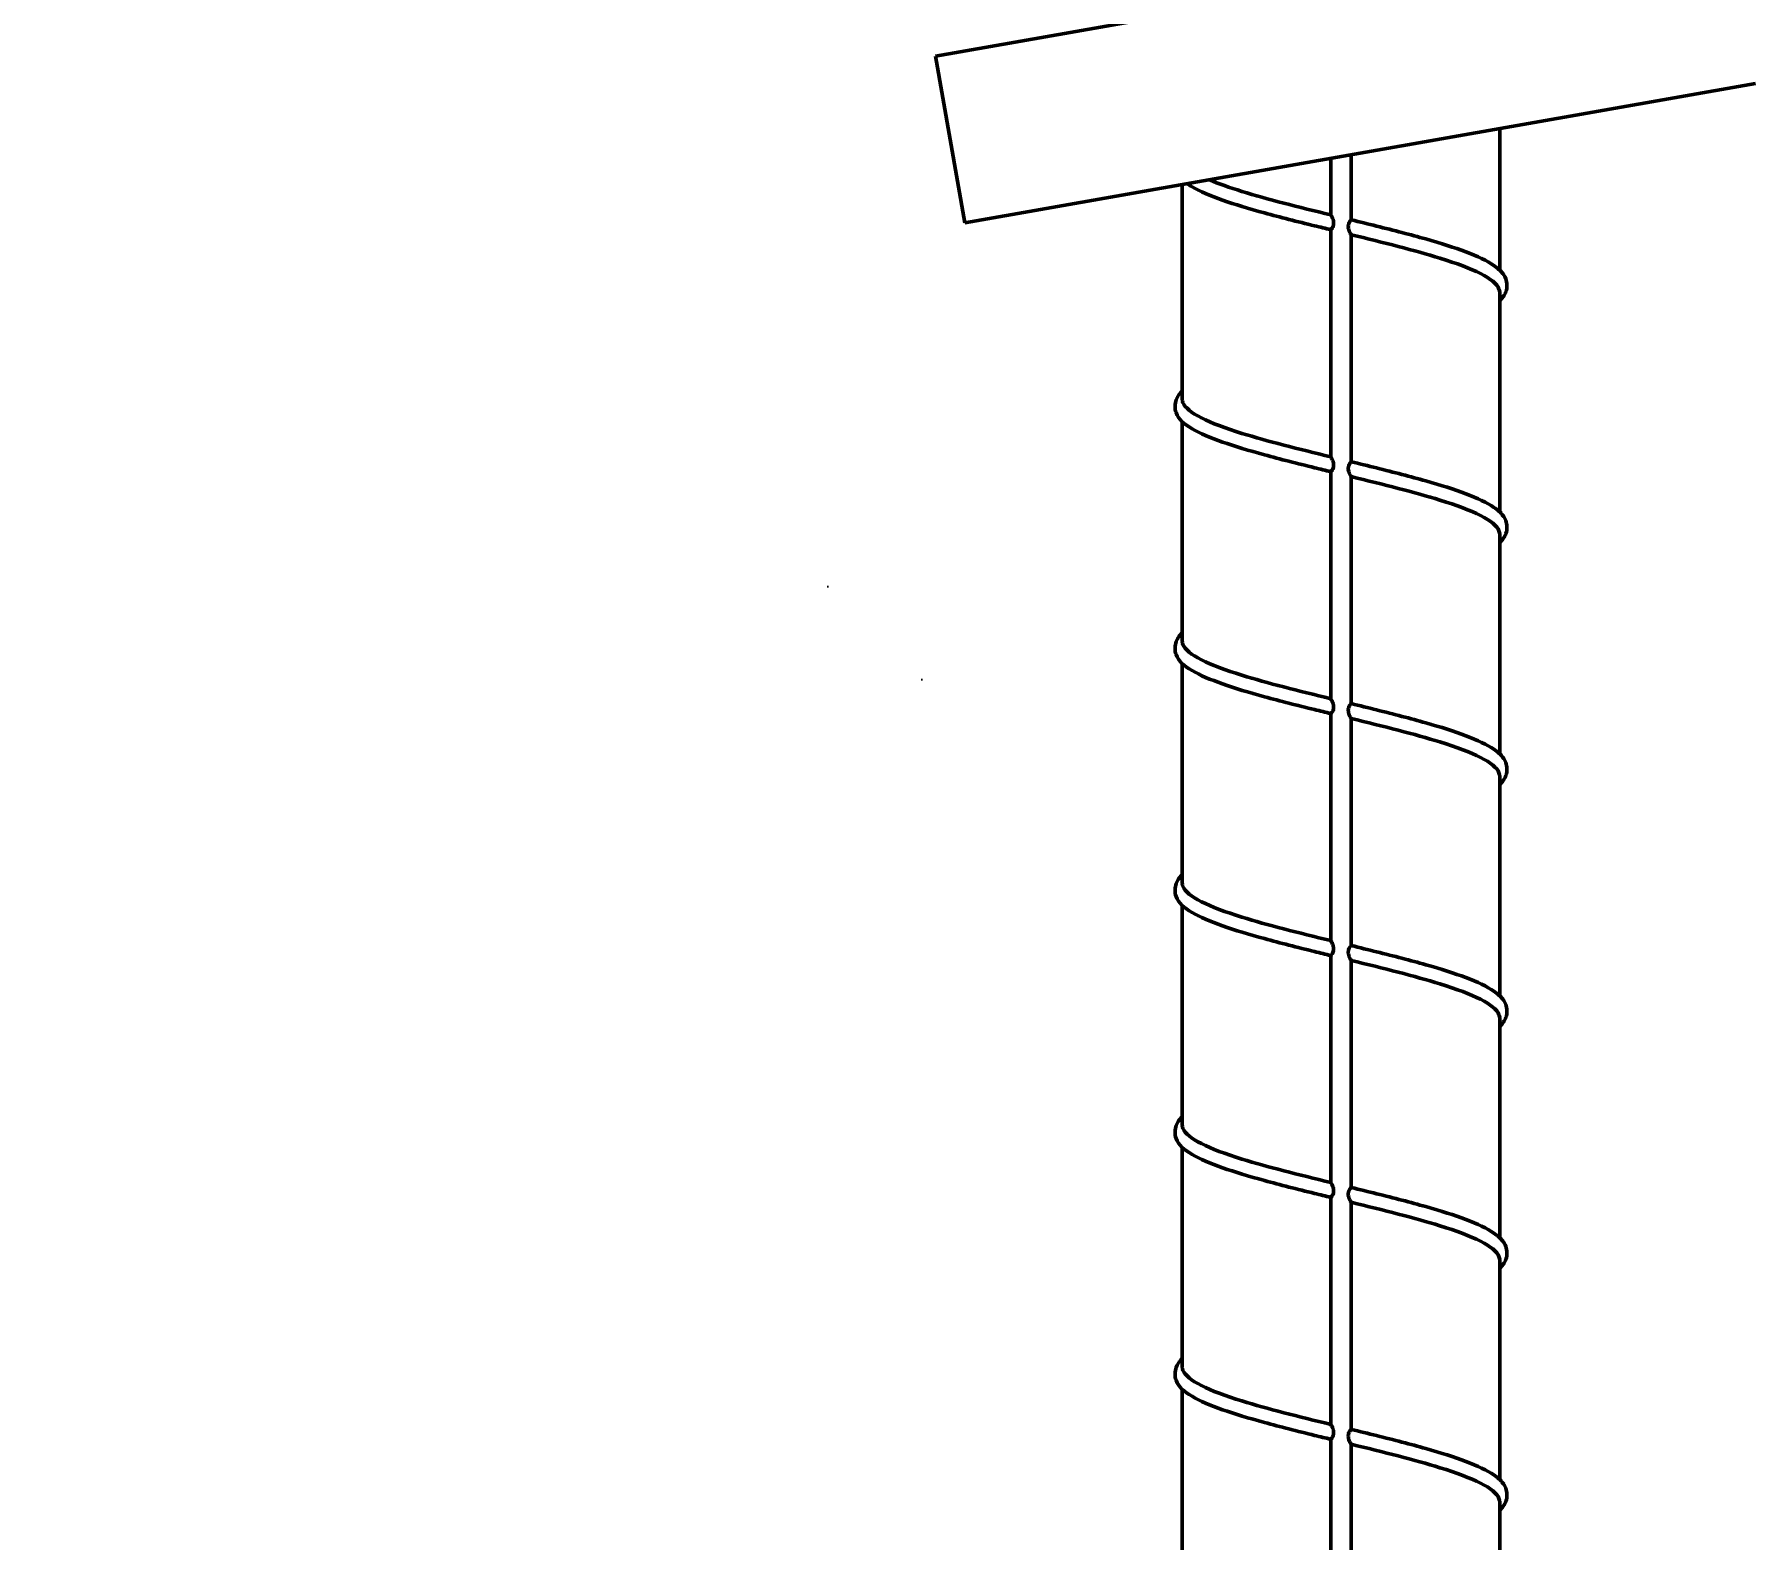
# Model space of a CAD drawing. Header units: inches. Extents: x 31 to 195, y 77 to 126.
# Drawn here: x 47.17 to 49.711, y 86.065 to 88.287 of the extents above; entities that cross this region are included whole.
import ezdxf

# ---------------------------------------------------------------- set-up
doc = ezdxf.new("R2010")
doc.units = ezdxf.units.IN
doc.header["$LTSCALE"] = 8
doc.header["$MEASUREMENT"] = 0
doc.layers.add('Visible (ANSI)', color=7, linetype='Continuous', lineweight=50)
doc.styles.get("Standard").update_dxf_attribs({"font": 'romans.shx'})
doc.dimstyles.get("Standard").update_dxf_attribs({"dimtxt": 1.5, "dimasz": 0.75, "dimexe": 0.5, "dimexo": 0.5, "dimgap": 0.5, "dimtad": 0, "dimtih": 1, "dimtoh": 1, "dimdec": 5, "dimzin": 0, "dimdsep": 46, "dimlunit": 5, "dimtxsty": 'Standard', "dimcen": 0, "dimclrd": 256, "dimclre": 256, "dimclrt": 256, "dimadec": 0, "dimazin": 0, "dimtfac": 0.75, "dimtdec": 5, "dimtofl": 0, "dimtmove": 0, "dimatfit": 3, "dimfxl": 0, "dimtolj": 1, "dimtzin": 0, "dimlwd": -1, "dimlwe": -1, "dimarcsym": 0})

# ---------------------------------------------------------------- blocks, each defined once
blk = doc.blocks.new('*D3')
for p, q in [((51.6759, 93.438), (60.4597, 93.438)), ((59.9597, 92.688), (59.9597, 89.7625)), ((59.9597, 85.0334), (59.9597, 87.2625)), ((41.7384, 84.2834), (60.4597, 84.2834))]:
    blk.add_line(p, q)
for points in [[(59.8347, 92.688), (60.0847, 92.688), (59.9597, 93.438)], [(59.8347, 85.0334), (60.0847, 85.0334), (59.9597, 84.2834)]]:
    blk.add_solid(points)
at = {"layer": 'Defpoints', "color": 0}
for p in [(51.1759, 93.438), (59.9597, 93.438), (41.2384, 84.2834)]:
    blk.add_point(p, dxfattribs=at)
at = {"insert": (59.9597, 88.5125), "char_height": 1.5, "attachment_point": 5}
blk.add_mtext('\\A1;INVERT', dxfattribs=at)

msp = doc.modelspace()

# ---------------------------------------------------------------- hatches: boundary and pattern name
h = msp.add_hatch()
h.set_pattern_fill('AR-CONC', color=256, scale=0.5, style=0)
h.paths.add_polyline_path([(33.152893, 88.263344), (32.785266, 88.328167, -0.36397023), (32.570415, 88.584217), (32.570415, 88.873779), (32.249277, 88.873779), (32.249277, 88.741354), (32.011152, 88.741354), (32.011152, 89.349624), (32.249277, 89.349624), (32.249277, 89.217199), (32.570415, 89.217199), (32.570415, 89.50964, -0.22169466), (32.66329, 89.708811), (33.152072, 90.118948), (33.152072, 90.63475), (33.64872, 90.63475), (33.64872, 90.535686), (34.79838, 91.500364), (35.043571, 92.222673, 0.08199533), (35.046357, 92.239549), (35.046357, 92.697955), (35.296357, 92.697955), (35.296357, 93.437955), (31.300857, 93.437955), (31.300857, 80.283403), (51.175857, 80.283403), (51.175857, 93.437955), (47.180357, 93.437955), (47.180357, 92.697955), (47.430357, 92.697955), (47.430357, 92.239549, 0.08199533), (47.433143, 92.222673), (47.678334, 91.500364), (48.827993, 90.535686), (48.827993, 90.63475), (49.324641, 90.63475), (49.324641, 90.118948), (49.813423, 89.708811, -0.22169466), (49.906299, 89.50964), (49.906299, 89.217199), (50.227436, 89.217199), (50.227436, 89.349624), (50.465561, 89.349624), (50.465561, 88.741354), (50.227436, 88.741354), (50.227436, 88.873779), (49.906299, 88.873779), (49.906299, 88.584217, -0.36397023), (49.691447, 88.328167), (49.32382, 88.263344), (49.32382, 80.394874), (48.827496, 80.394874), (48.827496, 88.175829), (48.410975, 88.102385), (48.385796, 88.245182), (48.827496, 88.323066), (48.827496, 90.099807), (48.273085, 89.91161, -0.41421356), (47.864036, 90.113331), (47.369483, 91.570237), (47.253232, 91.667783, -0.22169466), (47.160357, 91.866955), (47.160357, 92.043424, -0.32641956), (46.757357, 91.748955), (46.685857, 91.748955), (46.685857, 90.898955), (46.040857, 90.898955), (46.040857, 91.748927, 0.41879765), (45.813357, 91.524955), (45.813357, 90.577955), (45.848357, 90.577955), (45.848357, 90.797955), (46.253357, 90.797955), (46.253357, 90.705545), (46.422607, 90.705545), (46.422607, 90.170364), (46.253357, 90.170364), (46.253357, 89.613097, -0.16999096), (46.113922, 89.2138), (46.065857, 89.15347), (46.065857, 88.361528, -0.16978527), (45.967269, 88.079566), (43.743115, 85.28786, -0.22836778), (41.238357, 84.080903, -0.22836778), (38.733598, 85.28786), (36.509445, 88.079566, -0.16978527), (36.410857, 88.361528), (36.410857, 89.15347), (36.362792, 89.2138, -0.1695796), (36.223357, 89.612073), (36.223357, 90.170364), (36.054107, 90.170364), (36.054107, 90.705545), (36.223357, 90.705545), (36.223357, 90.797955), (36.628357, 90.797955), (36.628357, 90.577955), (36.663357, 90.577955), (36.663357, 91.524955, 0.41879765), (36.435857, 91.748927), (36.435857, 90.898955), (35.790857, 90.898955), (35.790857, 91.748955), (35.719357, 91.748955, -0.32641956), (35.316357, 92.043424), (35.316357, 91.866955, -0.22169466), (35.223481, 91.667783), (35.10723, 91.570237), (34.612677, 90.113331, -0.41421356), (34.203628, 89.91161), (33.649218, 90.099807), (33.649218, 88.323066), (34.090917, 88.245182), (34.065738, 88.102385), (33.649218, 88.175829), (33.649218, 80.394874), (33.152893, 80.394874)])
h.paths.add_polyline_path([(33.150468, 88.879086), (32.715415, 88.879086), (32.715415, 88.584217, 0.36397023), (32.810445, 88.470964), (33.150468, 88.411009)], flags=17)
h.paths.add_polyline_path([(33.150468, 89.928318), (32.756494, 89.597735, 0.22169466), (32.715415, 89.50964), (32.715415, 89.211733), (33.150468, 89.211733)], flags=17)
h.paths.add_polyline_path([(34.708536, 91.235692), (33.681562, 90.373959), (34.290417, 90.167281, 0.41421356), (34.357006, 90.200119)], flags=17)
h.paths.add_polyline_path([(47.768178, 91.235692), (48.119707, 90.200119, 0.41421356), (48.186297, 90.167281), (48.795151, 90.373959)], flags=17)
h.paths.add_polyline_path([(49.761299, 89.50964, 0.22169466), (49.720219, 89.597735), (49.326246, 89.928318), (49.326246, 89.211733), (49.761299, 89.211733)], flags=17)
h.paths.add_polyline_path([(49.761299, 88.879086), (49.326246, 88.879086), (49.326246, 88.411009), (49.666268, 88.470964, 0.36397023), (49.761299, 88.584217)], flags=17)

# ---------------------------------------------------------------- linework, layer by layer
at = {"layer": 'Visible (ANSI)'}
for p, q in [((48.500675, 88.255284), (49.668005, 88.461116)), ((48.500675, 88.255284), (48.544087, 88.009082)), ((48.544087, 88.009082), (49.711417, 88.214914)), ((49.333674, 88.148308), (49.333674, 87.939491)), ((49.084299, 88.104336), (49.084299, 88.020916)), ((49.114299, 88.109626), (49.114299, 88.01365)), ((48.864924, 88.065654), (48.864924, 87.749459)), ((49.084299, 87.999012), (49.084299, 87.663773)), ((49.114299, 87.991746), (49.114299, 87.656507)), ((49.333674, 87.906068), (49.333674, 87.582348)), ((48.864924, 87.715612), (48.864924, 87.392316)), ((49.084299, 87.641869), (49.084299, 87.30663)), ((49.114299, 87.634603), (49.114299, 87.299364)), ((49.333674, 87.548925), (49.333674, 87.225206)), ((48.864924, 87.358469), (48.864924, 87.035173)), ((49.084299, 87.284726), (49.084299, 86.949487)), ((49.114299, 87.27746), (49.114299, 86.942222)), ((49.333674, 87.191782), (49.333674, 86.868063)), ((48.864924, 87.001326), (48.864924, 86.67803)), ((49.084299, 86.927583), (49.084299, 86.592344)), ((49.114299, 86.920318), (49.114299, 86.585079)), ((49.333674, 86.834639), (49.333674, 86.51092)), ((48.864924, 86.644184), (48.864924, 86.320887)), ((49.084299, 86.57044), (49.084299, 86.235202)), ((49.114299, 86.563175), (49.114299, 86.227936)), ((49.333674, 86.477497), (49.333674, 86.153777)), ((48.864924, 86.287041), (48.864924, 85.963744)), ((49.084299, 86.213298), (49.084299, 85.878059)), ((49.114299, 86.206032), (49.114299, 85.870793)), ((49.333674, 86.120354), (49.333674, 85.796634))]:
    msp.add_line(p, q, dxfattribs=at)
for points, knots in [([(49.060463, 88.004816), (49.034796, 88.011128), (49.009455, 88.017521), (48.963596, 88.030097), (48.942477, 88.036438), (48.906282, 88.049192), (48.89092, 88.055738), (48.876894, 88.063965), (48.874507, 88.065449), (48.8723, 88.066955)], [0, 0, 0, 0, 0.203430746, 0.203430746, 0.404937263, 0.404937263, 0.610847612, 0.610847612, 0.656800478, 0.656800478, 0.656800478, 0.656800478]), ([(48.905242, 88.072763), (48.918479, 88.067038), (48.93462, 88.061335), (48.971785, 88.049805), (48.992589, 88.044055), (49.037077, 88.032489), (49.060502, 88.026739), (49.084299, 88.020956)], [1.291893952, 1.291893952, 1.291893952, 1.291893952, 1.477674053, 1.477674053, 1.664662529, 1.664662529, 1.851630885, 1.851630885, 1.851630885, 1.851630885]), ([(49.084299, 88.020916), (49.084299, 88.020828), (49.084383, 88.020653), (49.084758, 88.020007), (49.085108, 88.019461), (49.085965, 88.017972), (49.086465, 88.01703), (49.087424, 88.014751), (49.08786, 88.013413), (49.08834, 88.010978), (49.08846, 88.009917), (49.088476, 88.00886)], [0.1457714872, 0.1457714872, 0.1457714872, 0.1457714872, 0.1523832594, 0.1523832594, 0.1615291877, 0.1615291877, 0.1713436702, 0.1713436702, 0.1820842669, 0.1820842669, 0.1897920525, 0.1897920525, 0.1897920525, 0.1897920525]), ([(49.088476, 88.00886), (49.088481, 88.008525), (49.088475, 88.008191), (49.0884, 88.006636), (49.088192, 88.005439), (49.087532, 88.003387), (49.087129, 88.002555), (49.086236, 88.001111), (49.085773, 88.000556), (49.08511, 87.999842), (49.084878, 87.99962), (49.084446, 87.99921), (49.084299, 87.999072), (49.084299, 87.999012)], [0.1897920525, 0.1897920525, 0.1897920525, 0.1897920525, 0.1922294095, 0.1922294095, 0.2012082947, 0.2012082947, 0.209118323, 0.209118323, 0.2174508092, 0.2174508092, 0.2233248553, 0.2233248553, 0.2317606875, 0.2317606875, 0.2317606875, 0.2317606875]), ([(49.114299, 87.991746), (49.114298, 87.991823), (49.114208, 87.99199), (49.113811, 87.992622), (49.11345, 87.993154), (49.112761, 87.9943), (49.112476, 87.9948), (49.111918, 87.995897), (49.111647, 87.996483), (49.11092, 87.998316), (49.110531, 87.999655), (49.110175, 88.001974), (49.110107, 88.002908), (49.110122, 88.003836)], [0.3463076489, 0.3463076489, 0.3463076489, 0.3463076489, 0.3533996972, 0.3533996972, 0.3628727165, 0.3628727165, 0.3687775103, 0.3687775103, 0.3744899214, 0.3744899214, 0.3854291514, 0.3854291514, 0.3924973403, 0.3924973403, 0.3924973403, 0.3924973403]), ([(49.110122, 88.003836), (49.110122, 88.003838), (49.110122, 88.003839), (49.110136, 88.004741), (49.110227, 88.00564), (49.110395, 88.006505), (49.110617, 88.007644), (49.110969, 88.008694), (49.111825, 88.010508), (49.112295, 88.011228), (49.113213, 88.012432), (49.113645, 88.012877), (49.114165, 88.013426), (49.114298, 88.013575), (49.114299, 88.01365)], [0.3924973403, 0.3924973403, 0.3924973403, 0.3924973403, 0.392510316, 0.392510316, 0.3993691772, 0.3993691772, 0.3993691772, 0.408407219, 0.408407219, 0.4171700135, 0.4171700135, 0.4267990698, 0.4267990698, 0.4345683306, 0.4345683306, 0.4345683306, 0.4345683306]), ([(49.151789, 88.004477), (49.177251, 87.998141), (49.202122, 87.991723), (49.246601, 87.979088), (49.266796, 87.972716), (49.300847, 87.95985), (49.314941, 87.953242), (49.330593, 87.942557), (49.335018, 87.938695), (49.341713, 87.929814), (49.344192, 87.924257), (49.344297, 87.91726)], [0, 0, 0, 0, 0.203969624, 0.203969624, 0.406026718, 0.406026718, 0.612891389, 0.612891389, 0.725113834, 0.725113834, 0.841255683, 0.841255683, 0.841255683, 0.841255683]), ([(49.333674, 87.906068), (49.333674, 87.907885), (49.333314, 87.909704), (49.329581, 87.919145), (49.320315, 87.926686), (49.290377, 87.941921), (49.270009, 87.949463), (49.226812, 87.962864), (49.206008, 87.968614), (49.16152, 87.980181), (49.138095, 87.98593), (49.114299, 87.991713)], [0.926164658, 0.926164658, 0.926164658, 0.926164658, 0.985116036, 0.985116036, 1.231395044, 1.231395044, 1.477674053, 1.477674053, 1.664662529, 1.664662529, 1.851630885, 1.851630885, 1.851630885, 1.851630885]), ([(49.344297, 87.91726), (49.344401, 87.910356), (49.342143, 87.904845), (49.33745, 87.898281), (49.33569, 87.896302), (49.333674, 87.894396)], [0, 0, 0, 0, 0.114595272, 0.114595272, 0.168220617, 0.168220617, 0.168220617, 0.168220617]), ([(48.8543, 87.738689), (48.854404, 87.745595), (48.856827, 87.751107), (48.861541, 87.757443), (48.863132, 87.759215), (48.864924, 87.760926)], [0, 0, 0, 0, 0.114634885, 0.114634885, 0.162316622, 0.162316622, 0.162316622, 0.162316622]), ([(48.864924, 87.749459), (48.864924, 87.747642), (48.865283, 87.745823), (48.869016, 87.736382), (48.878282, 87.72884), (48.90822, 87.713605), (48.928588, 87.706064), (48.971785, 87.692663), (48.992589, 87.686912), (49.037077, 87.675346), (49.060502, 87.669596), (49.084299, 87.663813)], [0.926164658, 0.926164658, 0.926164658, 0.926164658, 0.985116036, 0.985116036, 1.231395044, 1.231395044, 1.477674053, 1.477674053, 1.664662529, 1.664662529, 1.851630885, 1.851630885, 1.851630885, 1.851630885]), ([(49.060463, 87.647673), (49.034796, 87.653985), (49.009455, 87.660378), (48.963596, 87.672954), (48.942477, 87.679295), (48.906282, 87.692049), (48.89092, 87.698595), (48.86758, 87.712285), (48.859402, 87.71888), (48.854854, 87.731841), (48.854247, 87.735174), (48.8543, 87.738689)], [0, 0, 0, 0, 0.203430746, 0.203430746, 0.404937263, 0.404937263, 0.610847612, 0.610847612, 0.824043032, 0.824043032, 0.882389128, 0.882389128, 0.882389128, 0.882389128]), ([(49.084299, 87.663773), (49.084299, 87.663676), (49.0844, 87.663475), (49.084825, 87.662756), (49.08519, 87.662184), (49.086068, 87.66064), (49.086571, 87.659668), (49.087516, 87.657345), (49.087935, 87.655995), (49.088361, 87.653643), (49.088461, 87.652678), (49.088476, 87.651717)], [0.1545735747, 0.1545735747, 0.1545735747, 0.1545735747, 0.162076814, 0.162076814, 0.1715618159, 0.1715618159, 0.1818065342, 0.1818065342, 0.1929054159, 0.1929054159, 0.200182473, 0.200182473, 0.200182473, 0.200182473]), ([(49.088476, 87.651717), (49.088482, 87.651292), (49.088472, 87.650867), (49.088365, 87.649245), (49.088139, 87.648079), (49.087457, 87.646071), (49.087046, 87.645257), (49.086325, 87.644128), (49.086039, 87.643753), (49.085483, 87.643089), (49.085221, 87.642817), (49.084581, 87.642183), (49.08431, 87.64196), (49.084299, 87.641872), (49.084299, 87.641871), (49.084299, 87.641869)], [0.200182473, 0.200182473, 0.200182473, 0.200182473, 0.2033980629, 0.2033980629, 0.2125840261, 0.2125840261, 0.2208186966, 0.2208186966, 0.2261883639, 0.2261883639, 0.2320540395, 0.2320540395, 0.2434050849, 0.2434050849, 0.2436367064, 0.2436367064, 0.2436367064, 0.2436367064]), ([(49.114299, 87.634603), (49.114298, 87.634689), (49.114184, 87.634891), (49.11372, 87.635617), (49.11334, 87.636183), (49.112635, 87.637377), (49.11235, 87.637892), (49.111797, 87.639013), (49.111532, 87.63961), (49.110894, 87.641289), (49.110569, 87.642424), (49.110192, 87.644617), (49.110106, 87.645658), (49.110122, 87.646693)], [0.3570324418, 0.3570324418, 0.3570324418, 0.3570324418, 0.3649935941, 0.3649935941, 0.3744840857, 0.3744840857, 0.3803621469, 0.3803621469, 0.3860610185, 0.3860610185, 0.3953897737, 0.3953897737, 0.4032782231, 0.4032782231, 0.4032782231, 0.4032782231]), ([(49.110122, 87.646693), (49.110124, 87.646829), (49.110127, 87.646965), (49.110133, 87.6471), (49.110186, 87.648406), (49.110406, 87.649688), (49.111097, 87.651885), (49.111519, 87.652781), (49.112443, 87.654322), (49.112913, 87.65491), (49.113757, 87.655874), (49.114103, 87.656198), (49.114278, 87.656436), (49.114299, 87.656477), (49.114299, 87.656507)], [0.4032782231, 0.4032782231, 0.4032782231, 0.4032782231, 0.4043129536, 0.4043129536, 0.4043129536, 0.414280969, 0.414280969, 0.4230712239, 0.4230712239, 0.4321763203, 0.4321763203, 0.4428090223, 0.4428090223, 0.4459859595, 0.4459859595, 0.4459859595, 0.4459859595]), ([(49.151789, 87.647334), (49.177251, 87.640998), (49.202122, 87.63458), (49.246601, 87.621946), (49.266796, 87.615573), (49.300847, 87.602707), (49.314941, 87.596099), (49.330593, 87.585414), (49.335018, 87.581552), (49.341713, 87.572671), (49.344192, 87.567114), (49.344297, 87.560117)], [0, 0, 0, 0, 0.203969624, 0.203969624, 0.406026718, 0.406026718, 0.612891389, 0.612891389, 0.725113834, 0.725113834, 0.841255683, 0.841255683, 0.841255683, 0.841255683]), ([(49.333674, 87.548925), (49.333674, 87.550742), (49.333314, 87.552561), (49.329581, 87.562002), (49.320315, 87.569543), (49.290377, 87.584778), (49.270009, 87.59232), (49.226812, 87.605721), (49.206008, 87.611471), (49.16152, 87.623038), (49.138095, 87.628787), (49.114299, 87.63457)], [0.926164658, 0.926164658, 0.926164658, 0.926164658, 0.985116036, 0.985116036, 1.231395044, 1.231395044, 1.477674053, 1.477674053, 1.664662529, 1.664662529, 1.851630885, 1.851630885, 1.851630885, 1.851630885]), ([(49.344297, 87.560117), (49.344401, 87.553214), (49.342143, 87.547702), (49.33745, 87.541138), (49.33569, 87.539159), (49.333674, 87.537253)], [0, 0, 0, 0, 0.114595272, 0.114595272, 0.168220617, 0.168220617, 0.168220617, 0.168220617]), ([(48.8543, 87.381546), (48.854404, 87.388452), (48.856827, 87.393964), (48.861541, 87.4003), (48.863132, 87.402073), (48.864924, 87.403783)], [0, 0, 0, 0, 0.114634885, 0.114634885, 0.162316622, 0.162316622, 0.162316622, 0.162316622]), ([(48.864924, 87.392316), (48.864924, 87.390499), (48.865283, 87.38868), (48.869016, 87.379239), (48.878282, 87.371698), (48.90822, 87.356463), (48.928588, 87.348921), (48.971785, 87.33552), (48.992589, 87.32977), (49.037077, 87.318203), (49.060502, 87.312453), (49.084299, 87.30667)], [0.926164658, 0.926164658, 0.926164658, 0.926164658, 0.985116036, 0.985116036, 1.231395044, 1.231395044, 1.477674053, 1.477674053, 1.664662529, 1.664662529, 1.851630885, 1.851630885, 1.851630885, 1.851630885]), ([(49.060463, 87.29053), (49.034796, 87.296842), (49.009455, 87.303235), (48.963596, 87.315812), (48.942477, 87.322152), (48.906282, 87.334906), (48.89092, 87.341452), (48.86758, 87.355142), (48.859402, 87.361737), (48.854854, 87.374698), (48.854247, 87.378031), (48.8543, 87.381546)], [0, 0, 0, 0, 0.203430746, 0.203430746, 0.404937263, 0.404937263, 0.610847612, 0.610847612, 0.824043032, 0.824043032, 0.882389128, 0.882389128, 0.882389128, 0.882389128]), ([(49.084299, 87.30663), (49.084299, 87.306543), (49.084382, 87.30637), (49.084754, 87.305728), (49.085103, 87.305183), (49.085959, 87.303698), (49.086458, 87.302758), (49.087235, 87.300916), (49.087529, 87.300101), (49.088007, 87.298412), (49.088194, 87.297541), (49.088316, 87.296651), (49.08841, 87.295968), (49.088465, 87.295271), (49.088476, 87.294574)], [0.3791373965, 0.3791373965, 0.3791373965, 0.3791373965, 0.3860277334, 0.3860277334, 0.3956142413, 0.3956142413, 0.4058973128, 0.4058973128, 0.4130479006, 0.4130479006, 0.4199668054, 0.4199668054, 0.4199668054, 0.4252749174, 0.4252749174, 0.4252749174, 0.4252749174]), ([(49.088476, 87.294574), (49.088486, 87.293898), (49.088454, 87.293222), (49.088242, 87.291417), (49.087972, 87.290331), (49.087231, 87.288446), (49.086798, 87.287685), (49.086069, 87.286642), (49.085786, 87.286297), (49.085247, 87.285695), (49.085002, 87.285454), (49.084489, 87.284963), (49.084299, 87.284795), (49.084299, 87.284726)], [0.4252749174, 0.4252749174, 0.4252749174, 0.4252749174, 0.4304263152, 0.4304263152, 0.4393240915, 0.4393240915, 0.4476179655, 0.4476179655, 0.4531368502, 0.4531368502, 0.4591944322, 0.4591944322, 0.4691208786, 0.4691208786, 0.4691208786, 0.4691208786]), ([(49.114299, 87.27746), (49.114298, 87.277527), (49.11423, 87.277662), (49.1139, 87.278201), (49.113561, 87.278698), (49.11289, 87.279794), (49.112607, 87.280279), (49.112046, 87.281348), (49.11177, 87.281923), (49.111025, 87.283717), (49.110617, 87.28503), (49.110195, 87.287445), (49.110106, 87.288501), (49.110122, 87.28955)], [0.1693193486, 0.1693193486, 0.1693193486, 0.1693193486, 0.1758007424, 0.1758007424, 0.1857472069, 0.1857472069, 0.1919909205, 0.1919909205, 0.198023789, 0.198023789, 0.2094647985, 0.2094647985, 0.2178489904, 0.2178489904, 0.2178489904, 0.2178489904]), ([(49.110122, 87.28955), (49.110126, 87.289879), (49.110142, 87.290206), (49.110265, 87.291796), (49.110522, 87.29302), (49.111261, 87.295124), (49.1117, 87.295978), (49.112636, 87.297443), (49.113102, 87.297993), (49.113906, 87.298881), (49.114212, 87.299166), (49.114293, 87.299331), (49.114299, 87.299349), (49.114299, 87.299364)], [0.2178489904, 0.2178489904, 0.2178489904, 0.2178489904, 0.2204727053, 0.2204727053, 0.2306636802, 0.2306636802, 0.2398632303, 0.2398632303, 0.2495796975, 0.2495796975, 0.2610517094, 0.2610517094, 0.2627370757, 0.2627370757, 0.2627370757, 0.2627370757]), ([(49.151789, 87.290191), (49.177251, 87.283855), (49.202122, 87.277437), (49.246601, 87.264803), (49.266796, 87.258431), (49.300847, 87.245564), (49.314941, 87.238956), (49.330593, 87.228272), (49.335018, 87.224409), (49.341713, 87.215528), (49.344192, 87.209971), (49.344297, 87.202974)], [0, 0, 0, 0, 0.203969624, 0.203969624, 0.406026718, 0.406026718, 0.612891389, 0.612891389, 0.725113834, 0.725113834, 0.841255683, 0.841255683, 0.841255683, 0.841255683]), ([(49.333674, 87.191782), (49.333674, 87.193599), (49.333314, 87.195418), (49.329581, 87.204859), (49.320315, 87.2124), (49.290377, 87.227635), (49.270009, 87.235177), (49.226812, 87.248578), (49.206008, 87.254328), (49.16152, 87.265895), (49.138095, 87.271645), (49.114299, 87.277428)], [0.926164658, 0.926164658, 0.926164658, 0.926164658, 0.985116036, 0.985116036, 1.231395044, 1.231395044, 1.477674053, 1.477674053, 1.664662529, 1.664662529, 1.851630885, 1.851630885, 1.851630885, 1.851630885]), ([(49.344297, 87.202974), (49.344401, 87.196071), (49.342143, 87.190559), (49.33745, 87.183996), (49.33569, 87.182016), (49.333674, 87.180111)], [0, 0, 0, 0, 0.114595272, 0.114595272, 0.168220617, 0.168220617, 0.168220617, 0.168220617]), ([(48.8543, 87.024403), (48.854404, 87.031309), (48.856827, 87.036821), (48.861541, 87.043157), (48.863132, 87.04493), (48.864924, 87.046641)], [0, 0, 0, 0, 0.114634885, 0.114634885, 0.162316622, 0.162316622, 0.162316622, 0.162316622]), ([(48.864924, 87.035173), (48.864924, 87.033356), (48.865283, 87.031537), (48.869016, 87.022096), (48.878282, 87.014555), (48.90822, 86.99932), (48.928588, 86.991778), (48.971785, 86.978377), (48.992589, 86.972627), (49.037077, 86.96106), (49.060502, 86.95531), (49.084299, 86.949527)], [0.926164658, 0.926164658, 0.926164658, 0.926164658, 0.985116036, 0.985116036, 1.231395044, 1.231395044, 1.477674053, 1.477674053, 1.664662529, 1.664662529, 1.851630885, 1.851630885, 1.851630885, 1.851630885]), ([(49.060463, 86.933387), (49.034796, 86.939699), (49.009455, 86.946092), (48.963596, 86.958669), (48.942477, 86.965009), (48.906282, 86.977763), (48.89092, 86.984309), (48.86758, 86.997999), (48.859402, 87.004595), (48.854854, 87.017555), (48.854247, 87.020888), (48.8543, 87.024403)], [0, 0, 0, 0, 0.203430746, 0.203430746, 0.404937263, 0.404937263, 0.610847612, 0.610847612, 0.824043032, 0.824043032, 0.882389128, 0.882389128, 0.882389128, 0.882389128]), ([(49.084299, 86.949487), (49.084299, 86.949388), (49.084405, 86.949179), (49.084844, 86.94844), (49.085213, 86.94786), (49.086068, 86.946351), (49.086539, 86.94544), (49.087379, 86.943412), (49.087745, 86.942322), (49.088011, 86.941166), (49.088288, 86.939965), (49.088457, 86.938695), (49.088476, 86.937431)], [0.386195686, 0.386195686, 0.386195686, 0.386195686, 0.3940123706, 0.3940123706, 0.4036617306, 0.4036617306, 0.4134536665, 0.4134536665, 0.4227844444, 0.4227844444, 0.4227844444, 0.4324840395, 0.4324840395, 0.4324840395, 0.4324840395]), ([(49.088476, 86.937431), (49.088478, 86.937294), (49.088478, 86.937158), (49.088463, 86.935748), (49.088293, 86.934485), (49.087683, 86.932336), (49.0873, 86.931464), (49.086427, 86.929949), (49.085966, 86.92936), (49.08528, 86.928587), (49.085032, 86.928342), (49.0845, 86.927829), (49.084299, 86.927654), (49.084299, 86.927583)], [0.4324840395, 0.4324840395, 0.4324840395, 0.4324840395, 0.4335329654, 0.4335329654, 0.443318181, 0.443318181, 0.4516638398, 0.4516638398, 0.4602611352, 0.4602611352, 0.466316737, 0.466316737, 0.4765419243, 0.4765419243, 0.4765419243, 0.4765419243]), ([(49.114299, 86.920318), (49.114298, 86.920404), (49.114183, 86.920606), (49.113718, 86.921334), (49.113337, 86.921901), (49.112633, 86.923096), (49.112347, 86.923611), (49.111794, 86.924732), (49.111529, 86.92533), (49.110823, 86.927194), (49.110456, 86.92855), (49.11016, 86.930771), (49.110109, 86.931592), (49.110122, 86.932407)], [0.1755471207, 0.1755471207, 0.1755471207, 0.1755471207, 0.1841280193, 0.1841280193, 0.1943327664, 0.1943327664, 0.2006505005, 0.2006505005, 0.206774105, 0.206774105, 0.2185723275, 0.2185723275, 0.2252645412, 0.2252645412, 0.2252645412, 0.2252645412]), ([(49.110122, 86.932407), (49.11013, 86.932959), (49.110167, 86.933509), (49.110381, 86.935265), (49.110677, 86.936421), (49.11147, 86.938422), (49.111929, 86.939231), (49.112862, 86.940586), (49.11332, 86.9411), (49.114057, 86.941888), (49.114299, 86.94212), (49.114299, 86.942222)], [0.2252645412, 0.2252645412, 0.2252645412, 0.2252645412, 0.2297909148, 0.2297909148, 0.2399641604, 0.2399641604, 0.2495105043, 0.2495105043, 0.2595133489, 0.2595133489, 0.2707001487, 0.2707001487, 0.2707001487, 0.2707001487]), ([(49.151789, 86.933048), (49.177251, 86.926712), (49.202122, 86.920294), (49.246601, 86.90766), (49.266796, 86.901288), (49.300847, 86.888422), (49.314941, 86.881813), (49.330593, 86.871129), (49.335018, 86.867266), (49.341713, 86.858385), (49.344192, 86.852828), (49.344297, 86.845832)], [0, 0, 0, 0, 0.203969624, 0.203969624, 0.406026718, 0.406026718, 0.612891389, 0.612891389, 0.725113834, 0.725113834, 0.841255683, 0.841255683, 0.841255683, 0.841255683]), ([(49.333674, 86.834639), (49.333674, 86.836456), (49.333314, 86.838275), (49.329581, 86.847716), (49.320315, 86.855258), (49.290377, 86.870493), (49.270009, 86.878034), (49.226812, 86.891435), (49.206008, 86.897186), (49.16152, 86.908752), (49.138095, 86.914502), (49.114299, 86.920285)], [0.926164658, 0.926164658, 0.926164658, 0.926164658, 0.985116036, 0.985116036, 1.231395044, 1.231395044, 1.477674053, 1.477674053, 1.664662529, 1.664662529, 1.851630885, 1.851630885, 1.851630885, 1.851630885]), ([(49.344297, 86.845832), (49.344401, 86.838928), (49.342143, 86.833416), (49.33745, 86.826853), (49.33569, 86.824873), (49.333674, 86.822968)], [0, 0, 0, 0, 0.114595272, 0.114595272, 0.168220617, 0.168220617, 0.168220617, 0.168220617]), ([(48.8543, 86.66726), (48.854404, 86.674166), (48.856827, 86.679679), (48.861541, 86.686014), (48.863132, 86.687787), (48.864924, 86.689498)], [0, 0, 0, 0, 0.114634885, 0.114634885, 0.162316622, 0.162316622, 0.162316622, 0.162316622]), ([(48.864924, 86.67803), (48.864924, 86.676213), (48.865283, 86.674394), (48.869016, 86.664953), (48.878282, 86.657412), (48.90822, 86.642177), (48.928588, 86.634635), (48.971785, 86.621234), (48.992589, 86.615484), (49.037077, 86.603917), (49.060502, 86.598168), (49.084299, 86.592385)], [0.926164658, 0.926164658, 0.926164658, 0.926164658, 0.985116036, 0.985116036, 1.231395044, 1.231395044, 1.477674053, 1.477674053, 1.664662529, 1.664662529, 1.851630885, 1.851630885, 1.851630885, 1.851630885]), ([(49.060463, 86.576244), (49.034796, 86.582556), (49.009455, 86.588949), (48.963596, 86.601526), (48.942477, 86.607866), (48.906282, 86.62062), (48.89092, 86.627166), (48.86758, 86.640856), (48.859402, 86.647452), (48.854854, 86.660413), (48.854247, 86.663745), (48.8543, 86.66726)], [0, 0, 0, 0, 0.203430746, 0.203430746, 0.404937263, 0.404937263, 0.610847612, 0.610847612, 0.824043032, 0.824043032, 0.882389128, 0.882389128, 0.882389128, 0.882389128]), ([(49.084299, 86.592344), (49.084299, 86.592258), (49.08438, 86.592087), (49.084747, 86.591452), (49.085095, 86.59091), (49.085949, 86.589431), (49.086448, 86.588494), (49.087227, 86.586652), (49.087523, 86.585833), (49.088005, 86.584135), (49.088194, 86.58326), (49.088316, 86.582365), (49.08841, 86.581682), (49.088465, 86.580985), (49.088476, 86.580288)], [0.3791241234, 0.3791241234, 0.3791241234, 0.3791241234, 0.385946983, 0.385946983, 0.395532227, 0.395532227, 0.4058081157, 0.4058081157, 0.4129986526, 0.4129986526, 0.4199547599, 0.4199547599, 0.4199547599, 0.4252629105, 0.4252629105, 0.4252629105, 0.4252629105]), ([(49.088476, 86.580288), (49.088486, 86.579612), (49.088454, 86.578936), (49.088242, 86.577131), (49.087972, 86.576045), (49.087231, 86.574161), (49.086798, 86.573399), (49.086069, 86.572356), (49.085786, 86.572011), (49.085247, 86.57141), (49.085002, 86.571169), (49.084489, 86.570677), (49.084299, 86.570509), (49.084299, 86.57044)], [0.4252629105, 0.4252629105, 0.4252629105, 0.4252629105, 0.4304142272, 0.4304142272, 0.4393118948, 0.4393118948, 0.4476055892, 0.4476055892, 0.4531243019, 0.4531243019, 0.4591816413, 0.4591816413, 0.4691076588, 0.4691076588, 0.4691076588, 0.4691076588]), ([(49.114299, 86.563175), (49.114298, 86.563243), (49.114226, 86.563385), (49.113883, 86.563943), (49.113539, 86.564447), (49.112864, 86.565553), (49.11258, 86.566041), (49.112019, 86.567116), (49.111745, 86.567693), (49.111003, 86.569496), (49.110598, 86.570814), (49.11019, 86.573209), (49.110106, 86.57424), (49.110122, 86.575265)], [0.1692950291, 0.1692950291, 0.1692950291, 0.1692950291, 0.175976205, 0.175976205, 0.1859207747, 0.1859207747, 0.1921544679, 0.1921544679, 0.198179077, 0.198179077, 0.2096276084, 0.2096276084, 0.2178089313, 0.2178089313, 0.2178089313, 0.2178089313]), ([(49.110122, 86.575265), (49.110127, 86.575617), (49.110144, 86.575968), (49.110277, 86.577576), (49.110538, 86.578793), (49.111283, 86.580886), (49.111724, 86.581735), (49.112661, 86.583189), (49.113125, 86.583735), (49.113924, 86.584613), (49.114224, 86.584893), (49.114295, 86.58505), (49.114299, 86.585065), (49.114299, 86.585079)], [0.2178089313, 0.2178089313, 0.2178089313, 0.2178089313, 0.2206225408, 0.2206225408, 0.2307772699, 0.2307772699, 0.2399744661, 0.2399744661, 0.2497135194, 0.2497135194, 0.2612272298, 0.2612272298, 0.2627009595, 0.2627009595, 0.2627009595, 0.2627009595]), ([(49.151789, 86.575905), (49.177251, 86.569569), (49.202122, 86.563151), (49.246601, 86.550517), (49.266796, 86.544145), (49.300847, 86.531279), (49.314941, 86.52467), (49.330593, 86.513986), (49.335018, 86.510124), (49.341713, 86.501242), (49.344192, 86.495686), (49.344297, 86.488689)], [0, 0, 0, 0, 0.203969624, 0.203969624, 0.406026718, 0.406026718, 0.612891389, 0.612891389, 0.725113834, 0.725113834, 0.841255683, 0.841255683, 0.841255683, 0.841255683]), ([(49.333674, 86.477496), (49.333674, 86.479313), (49.333314, 86.481132), (49.329581, 86.490573), (49.320315, 86.498115), (49.290377, 86.51335), (49.270009, 86.520891), (49.226812, 86.534292), (49.206008, 86.540043), (49.16152, 86.551609), (49.138095, 86.557359), (49.114299, 86.563142)], [0.926164658, 0.926164658, 0.926164658, 0.926164658, 0.985116036, 0.985116036, 1.231395044, 1.231395044, 1.477674053, 1.477674053, 1.664662529, 1.664662529, 1.851630885, 1.851630885, 1.851630885, 1.851630885]), ([(49.344297, 86.488689), (49.344401, 86.481785), (49.342143, 86.476273), (49.33745, 86.46971), (49.33569, 86.467731), (49.333674, 86.465825)], [0, 0, 0, 0, 0.114595272, 0.114595272, 0.168220617, 0.168220617, 0.168220617, 0.168220617]), ([(48.8543, 86.310117), (48.854404, 86.317023), (48.856827, 86.322536), (48.861541, 86.328872), (48.863132, 86.330644), (48.864924, 86.332355)], [0, 0, 0, 0, 0.114634885, 0.114634885, 0.162316622, 0.162316622, 0.162316622, 0.162316622]), ([(48.864924, 86.320887), (48.864924, 86.31907), (48.865283, 86.317251), (48.869016, 86.307811), (48.878282, 86.300269), (48.90822, 86.285034), (48.928588, 86.277492), (48.971785, 86.264091), (48.992589, 86.258341), (49.037077, 86.246774), (49.060502, 86.241025), (49.084299, 86.235242)], [0.926164658, 0.926164658, 0.926164658, 0.926164658, 0.985116036, 0.985116036, 1.231395044, 1.231395044, 1.477674053, 1.477674053, 1.664662529, 1.664662529, 1.851630885, 1.851630885, 1.851630885, 1.851630885]), ([(49.060463, 86.219102), (49.034796, 86.225413), (49.009455, 86.231806), (48.963596, 86.244383), (48.942477, 86.250723), (48.906282, 86.263478), (48.89092, 86.270023), (48.86758, 86.283713), (48.859402, 86.290309), (48.854854, 86.30327), (48.854247, 86.306602), (48.8543, 86.310117)], [0, 0, 0, 0, 0.203430746, 0.203430746, 0.404937263, 0.404937263, 0.610847612, 0.610847612, 0.824043032, 0.824043032, 0.882389128, 0.882389128, 0.882389128, 0.882389128]), ([(49.084299, 86.235202), (49.084299, 86.235124), (49.084363, 86.234981), (49.084678, 86.234421), (49.085008, 86.233908), (49.085838, 86.232489), (49.086331, 86.231585), (49.087304, 86.229363), (49.087762, 86.22804), (49.088311, 86.225503), (49.088458, 86.224321), (49.088476, 86.223145)], [0.1458498596, 0.1458498596, 0.1458498596, 0.1458498596, 0.1518305972, 0.1518305972, 0.1612850229, 0.1612850229, 0.1713807169, 0.1713807169, 0.182610459, 0.182610459, 0.1915703884, 0.1915703884, 0.1915703884, 0.1915703884]), ([(49.088476, 86.223145), (49.088479, 86.222925), (49.088478, 86.222705), (49.088439, 86.221233), (49.088252, 86.219998), (49.08762, 86.21789), (49.087229, 86.217035), (49.086348, 86.21555), (49.085886, 86.214976), (49.085016, 86.214015), (49.08463, 86.213679), (49.084346, 86.213392), (49.084299, 86.213332), (49.084299, 86.213298)], [0.1915703884, 0.1915703884, 0.1915703884, 0.1915703884, 0.1932465161, 0.1932465161, 0.202831746, 0.202831746, 0.211131424, 0.211131424, 0.2197778812, 0.2197778812, 0.230077806, 0.230077806, 0.2348231645, 0.2348231645, 0.2348231645, 0.2348231645]), ([(49.110122, 86.218122), (49.110122, 86.218165), (49.110123, 86.218207), (49.110151, 86.219406), (49.110306, 86.220556), (49.110586, 86.221631), (49.110866, 86.222709), (49.111259, 86.223672), (49.112157, 86.225333), (49.112631, 86.225979), (49.113517, 86.227052), (49.113911, 86.227433), (49.114237, 86.2278), (49.114299, 86.227885), (49.114299, 86.227936)], [0.3931514382, 0.3931514382, 0.3931514382, 0.3931514382, 0.3934781864, 0.3934781864, 0.4022850333, 0.4022850333, 0.4022850333, 0.4111166876, 0.4111166876, 0.4200005623, 0.4200005623, 0.430145147, 0.430145147, 0.4355186727, 0.4355186727, 0.4355186727, 0.4355186727]), ([(49.151789, 86.218763), (49.177251, 86.212426), (49.202122, 86.206009), (49.246601, 86.193374), (49.266796, 86.187002), (49.300847, 86.174136), (49.314941, 86.167527), (49.330593, 86.156843), (49.335018, 86.152981), (49.341713, 86.1441), (49.344192, 86.138543), (49.344297, 86.131546)], [0, 0, 0, 0, 0.203969624, 0.203969624, 0.406026718, 0.406026718, 0.612891389, 0.612891389, 0.725113834, 0.725113834, 0.841255683, 0.841255683, 0.841255683, 0.841255683]), ([(49.114299, 86.206032), (49.114298, 86.206108), (49.114209, 86.206275), (49.113814, 86.206903), (49.113454, 86.207435), (49.112582, 86.208883), (49.112079, 86.209796), (49.111126, 86.212005), (49.110701, 86.213294), (49.110215, 86.215793), (49.110104, 86.216962), (49.110122, 86.218122)], [0.3470780827, 0.3470780827, 0.3470780827, 0.3470780827, 0.3541018255, 0.3541018255, 0.363542896, 0.363542896, 0.3735227353, 0.3735227353, 0.3843236632, 0.3843236632, 0.3931514382, 0.3931514382, 0.3931514382, 0.3931514382]), ([(49.333674, 86.120354), (49.333674, 86.12217), (49.333314, 86.123989), (49.329581, 86.13343), (49.320315, 86.140972), (49.290377, 86.156207), (49.270009, 86.163748), (49.226812, 86.17715), (49.206008, 86.1829), (49.16152, 86.194466), (49.138095, 86.200216), (49.114299, 86.205999)], [0.926164658, 0.926164658, 0.926164658, 0.926164658, 0.985116036, 0.985116036, 1.231395044, 1.231395044, 1.477674053, 1.477674053, 1.664662529, 1.664662529, 1.851630885, 1.851630885, 1.851630885, 1.851630885]), ([(49.344297, 86.131546), (49.344401, 86.124642), (49.342143, 86.119131), (49.33745, 86.112567), (49.33569, 86.110588), (49.333674, 86.108682)], [0, 0, 0, 0, 0.114595272, 0.114595272, 0.168220617, 0.168220617, 0.168220617, 0.168220617])]:
    msp.add_open_spline(points, degree=3, knots=knots, dxfattribs=at)
for points in [[(49.084299, 87.998994), (49.076296, 88.000939), (49.068341, 88.002879), (49.060463, 88.004816)], [(49.114299, 88.013675), (49.126953, 88.0106), (49.13949, 88.007537), (49.151789, 88.004477)], [(49.084299, 87.641851), (49.076296, 87.643796), (49.068341, 87.645736), (49.060463, 87.647673)], [(49.114299, 87.656533), (49.126953, 87.653457), (49.13949, 87.650394), (49.151789, 87.647334)], [(49.084299, 87.284708), (49.076296, 87.286653), (49.068341, 87.288593), (49.060463, 87.29053)], [(49.114299, 87.29939), (49.126953, 87.296314), (49.13949, 87.293252), (49.151789, 87.290191)], [(49.084299, 86.927565), (49.076296, 86.92951), (49.068341, 86.93145), (49.060463, 86.933387)], [(49.114299, 86.942247), (49.126953, 86.939172), (49.13949, 86.936109), (49.151789, 86.933048)], [(49.084299, 86.570423), (49.076296, 86.572367), (49.068341, 86.574307), (49.060463, 86.576244)], [(49.114299, 86.585104), (49.126953, 86.582029), (49.13949, 86.578966), (49.151789, 86.575905)], [(49.084299, 86.21328), (49.076296, 86.215224), (49.068341, 86.217164), (49.060463, 86.219102)], [(49.114299, 86.227961), (49.126953, 86.224886), (49.13949, 86.221823), (49.151789, 86.218762)]]:
    msp.add_open_spline(points, degree=3, dxfattribs=at)

# ---------------------------------------------------------------- dimensions: what is measured, and where the dimension line sits
dim = msp.add_linear_dim(base=(59.959737, 93.437955), p1=(41.238357, 84.283403), p2=(51.175857, 93.437955), angle=90, text='INVERT', dimstyle='Standard')
dim.commit()
dim.dimension.update_dxf_attribs({"geometry": '*D3', "text_midpoint": (59.959737, 88.512461), "dimtype": 160})

doc.saveas('drawing.dxf')
